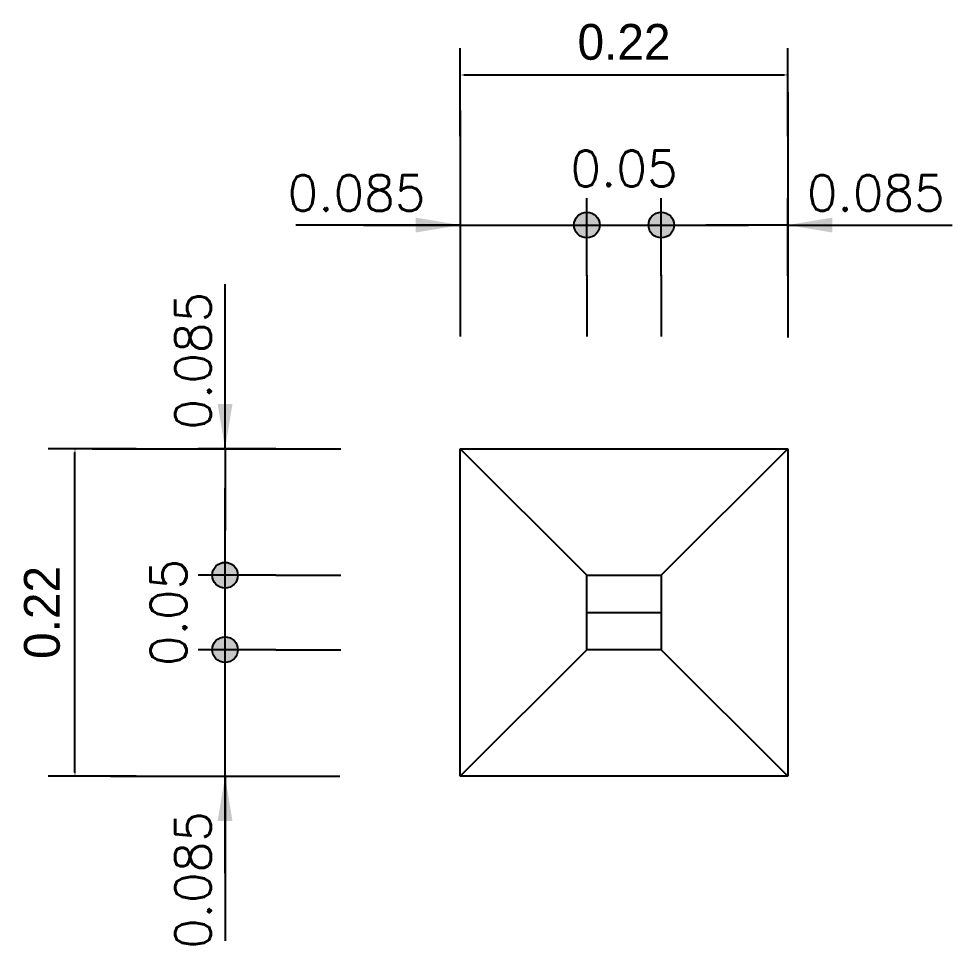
# Model space of a CAD drawing. Extents: x 441572.4 to 441613.3, y 1956475.2 to 1956498.4.
# Drawn here: x 441597.3 to 441597.927, y 1956497.614 to 1956498.236 of the extents above; entities that cross this region are included whole.
import ezdxf

# ---------------------------------------------------------------- set-up
doc = ezdxf.new("R2010")
doc.units = 0
for name, color, linetype in [('1-COL', 3, 'Continuous'), ('1-TXT', 3, 'Continuous'), ('DIM', 1, 'Continuous')]:
    doc.layers.add(name, color=color, linetype=linetype)
doc.styles.add('RID-TE', font='rid_te.shx')
doc.styles.add('ROMANS', font='ROMANS.shx')
doc.dimstyles.new('1-10', dxfattribs={"dimscale": 0.1, "dimtxt": 0.24, "dimasz": 0.3, "dimexe": 0.18, "dimexo": 0, "dimgap": 0.09, "dimtad": 1, "dimzin": 0, "dimdsep": 46, "dimtxsty": 'ROMANS', "dimcen": 0, "dimclrd": 1, "dimclre": 1, "dimclrt": 4, "dimaunit": 1, "dimadec": 0, "dimazin": 0, "dimtfac": 1, "dimtmove": 2, "dimatfit": 3, "dimfxl": 1, "dimtolj": 1, "dimtzin": 0, "dimarcsym": 0})

# ---------------------------------------------------------------- blocks, each defined once
blk = doc.blocks.new('*D57')
at = {"layer": 'Defpoints', "color": 0, "linetype": 'Continuous', "transparency": 16777216}
for p in [(441597.33786, 1956497.94698), (441597.37886, 1956497.94698), (441597.37886, 1956497.72698)]:
    blk.add_point(p, dxfattribs=at)
at = {"layer": 'DIM', "color": 1, "linetype": 'Continuous', "lineweight": -2, "transparency": 16777216}
for p, q in [((441597.37886, 1956497.94698), (441597.31986, 1956497.94698)), ((441597.33786, 1956497.72948), (441597.33786, 1956497.94448)), ((441597.37886, 1956497.72698), (441597.31986, 1956497.72698))]:
    blk.add_line(p, q, dxfattribs=at)
at = {"layer": 'DIM', "color": 1, "linetype": 'Continuous', "transparency": 16777216}
for points in [[(441597.33744, 1956497.94448), (441597.33827, 1956497.94448), (441597.33786, 1956497.94698)], [(441597.33744, 1956497.72948), (441597.33827, 1956497.72948), (441597.33786, 1956497.72698)]]:
    blk.add_solid(points, dxfattribs=at)
at = {"layer": 'DIM', "color": 3, "linetype": 'Continuous', "transparency": 16777216, "insert": (441597.31578, 1956497.83698), "char_height": 0.024, "attachment_point": 5, "rotation": 90, "style": 'RID-TE'}
blk.add_mtext('\\A1;0.22', dxfattribs=at)
blk = doc.blocks.new('*D62')
at = {"layer": 'Defpoints', "color": 0, "linetype": 'Continuous', "transparency": 16777216}
for p in [(441597.8167, 1956498.19802), (441597.5967, 1956498.15702), (441597.8167, 1956498.15702)]:
    blk.add_point(p, dxfattribs=at)
at = {"layer": 'DIM', "color": 1, "linetype": 'Continuous', "lineweight": -2, "transparency": 16777216}
for p, q in [((441597.5967, 1956498.15702), (441597.5967, 1956498.21602)), ((441597.8167, 1956498.15702), (441597.8167, 1956498.21602)), ((441597.5992, 1956498.19802), (441597.8142, 1956498.19802))]:
    blk.add_line(p, q, dxfattribs=at)
at = {"layer": 'DIM', "color": 1, "linetype": 'Continuous', "transparency": 16777216}
for points in [[(441597.5992, 1956498.19843), (441597.5992, 1956498.1976), (441597.5967, 1956498.19802)], [(441597.8142, 1956498.19843), (441597.8142, 1956498.1976), (441597.8167, 1956498.19802)]]:
    blk.add_solid(points, dxfattribs=at)
at = {"layer": 'DIM', "color": 3, "linetype": 'Continuous', "transparency": 16777216, "insert": (441597.7067, 1956498.22009), "char_height": 0.024, "attachment_point": 5, "style": 'RID-TE'}
blk.add_mtext('\\A1;0.22', dxfattribs=at)

msp = doc.modelspace()

# ---------------------------------------------------------------- hatches: boundary and pattern name
at = {"layer": '1-TXT'}
h = msp.add_hatch(color=1, dxfattribs=at)
h.paths.add_polyline_path([(441597.69033, 1956498.09721), (441597.6817, 1956498.09721), (441597.6817, 1956498.08858, 0.414214)])
h.paths.add_polyline_path([(441597.69033, 1956498.09721, 0.414214), (441597.6817, 1956498.10584), (441597.6817, 1956498.09721)])
h.paths.add_polyline_path([(441597.6817, 1956498.09721), (441597.6817, 1956498.10584, 0.414214), (441597.67307, 1956498.09721)])
h.paths.add_polyline_path([(441597.6817, 1956498.08858), (441597.6817, 1956498.09721), (441597.67307, 1956498.09721, 0.414214)])
h = msp.add_hatch(color=1, dxfattribs=at)
h.paths.add_polyline_path([(441597.74033, 1956498.09721), (441597.7317, 1956498.09721), (441597.7317, 1956498.08858, 0.414214)])
h.paths.add_polyline_path([(441597.74033, 1956498.09721, 0.414214), (441597.7317, 1956498.10584), (441597.7317, 1956498.09721)])
h.paths.add_polyline_path([(441597.7317, 1956498.09721), (441597.7317, 1956498.10584, 0.414214), (441597.72307, 1956498.09721)])
h.paths.add_polyline_path([(441597.7317, 1956498.08858), (441597.7317, 1956498.09721), (441597.72307, 1956498.09721, 0.414214)])
h = msp.add_hatch(color=1, dxfattribs=at)
h.paths.add_polyline_path([(441597.43867, 1956497.87061), (441597.43867, 1956497.86198), (441597.44729, 1956497.86198, 0.414214)])
h.paths.add_polyline_path([(441597.43867, 1956497.87061, 0.414214), (441597.43004, 1956497.86198), (441597.43867, 1956497.86198)])
h.paths.add_polyline_path([(441597.43867, 1956497.86198), (441597.43004, 1956497.86198, 0.414214), (441597.43867, 1956497.85335)])
h.paths.add_polyline_path([(441597.44729, 1956497.86198), (441597.43867, 1956497.86198), (441597.43867, 1956497.85335, 0.414214)])
h = msp.add_hatch(color=1, dxfattribs=at)
h.paths.add_polyline_path([(441597.43867, 1956497.82061), (441597.43867, 1956497.81198), (441597.44729, 1956497.81198, 0.414214)])
h.paths.add_polyline_path([(441597.43867, 1956497.82061, 0.414214), (441597.43004, 1956497.81198), (441597.43867, 1956497.81198)])
h.paths.add_polyline_path([(441597.43867, 1956497.81198), (441597.43004, 1956497.81198, 0.414214), (441597.43867, 1956497.80335)])
h.paths.add_polyline_path([(441597.44729, 1956497.81198), (441597.43867, 1956497.81198), (441597.43867, 1956497.80335, 0.414214)])

# ---------------------------------------------------------------- linework, layer by layer
at = {"layer": '1-COL', "color": 3, "linetype": 'Continuous'}
for p, q in [((441597.5967, 1956497.72698), (441597.5967, 1956497.94698)), ((441597.5967, 1956497.94698), (441597.8167, 1956497.94698)), ((441597.6817, 1956497.86198), (441597.5967, 1956497.94698)), ((441597.7317, 1956497.86198), (441597.8167, 1956497.94698)), ((441597.8167, 1956497.94698), (441597.8167, 1956497.72698)), ((441597.6817, 1956497.81198), (441597.5967, 1956497.72698)), ((441597.7317, 1956497.81198), (441597.8167, 1956497.72698)), ((441597.8167, 1956497.72698), (441597.5967, 1956497.72698))]:
    msp.add_line(p, q, dxfattribs=at)
msp.add_lwpolyline([(441597.6817, 1956497.86198), (441597.7317, 1956497.86198), (441597.7317, 1956497.81198), (441597.6817, 1956497.81198), (441597.6817, 1956497.86198)], dxfattribs=at)
at = {"layer": '1-TXT', "color": 1}
for p, q in [((441597.8167, 1956498.18652), (441597.8167, 1956498.06312)), ((441597.5967, 1956498.17419), (441597.5967, 1956498.06361)), ((441597.6817, 1956498.06312), (441597.6817, 1956498.11521)), ((441597.8167, 1956498.06312), (441597.8167, 1956498.11521)), ((441597.5967, 1956498.09721), (441597.48619, 1956498.09721)), ((441597.53157, 1956498.09721), (441597.79028, 1956498.09721)), ((441597.6817, 1956498.09721), (441597.7317, 1956498.09721)), ((441597.7117, 1956498.09721), (441597.7867, 1956498.09721)), ((441597.8167, 1956498.09721), (441597.92722, 1956498.09721)), ((441597.5967, 1956498.06361), (441597.5967, 1956498.02225)), ((441597.6817, 1956498.06361), (441597.6817, 1956498.02225)), ((441597.7317, 1956498.06361), (441597.7317, 1956498.02225)), ((441597.8167, 1956498.06312), (441597.8167, 1956498.02176)), ((441597.43867, 1956497.94698), (441597.43867, 1956498.0575)), ((441597.34936, 1956497.94698), (441597.47275, 1956497.94698)), ((441597.47275, 1956497.94698), (441597.42067, 1956497.94698)), ((441597.47275, 1956497.94698), (441597.51634, 1956497.94698)), ((441597.43867, 1956497.66184), (441597.43867, 1956497.92056)), ((441597.43867, 1956497.84198), (441597.43867, 1956497.91698)), ((441597.47275, 1956497.86198), (441597.51634, 1956497.86198)), ((441597.6817, 1956497.83698), (441597.7317, 1956497.83698)), ((441597.47275, 1956497.81198), (441597.42067, 1956497.81198)), ((441597.47275, 1956497.81198), (441597.51634, 1956497.81198)), ((441597.36168, 1956497.72698), (441597.47227, 1956497.72698)), ((441597.43867, 1956497.72698), (441597.43867, 1956497.61647)), ((441597.47227, 1956497.72698), (441597.51586, 1956497.72698))]:
    msp.add_line(p, q, dxfattribs=at)
for centre in [(441597.6817, 1956498.09721), (441597.7317, 1956498.09721), (441597.43867, 1956497.86198), (441597.43867, 1956497.81198)]:
    msp.add_circle(centre, 0.00863, dxfattribs=at)
for points in [[(441597.5667, 1956498.10221), (441597.5667, 1956498.09221), (441597.5967, 1956498.09721)], [(441597.8467, 1956498.10221), (441597.8467, 1956498.09221), (441597.8167, 1956498.09721)], [(441597.43367, 1956497.97698), (441597.44367, 1956497.97698), (441597.43867, 1956497.94698)], [(441597.43367, 1956497.69698), (441597.44367, 1956497.69698), (441597.43867, 1956497.72698)]]:
    msp.add_solid(points, dxfattribs=at)
at = {"layer": 'DIM', "color": 1, "linetype": 'Continuous'}
for p, q in [((441597.7317, 1956498.06312), (441597.7317, 1956498.11521)), ((441597.8167, 1956498.06312), (441597.8167, 1956498.11521)), ((441597.8167, 1956498.09721), (441597.7617, 1956498.09721)), ((441597.47275, 1956497.94698), (441597.42067, 1956497.94698)), ((441597.43867, 1956497.94698), (441597.43867, 1956497.89198)), ((441597.47275, 1956497.86198), (441597.42067, 1956497.86198))]:
    msp.add_line(p, q, dxfattribs=at)

# ---------------------------------------------------------------- texts
at = {"layer": '1-TXT', "color": 4, "char_height": 0.024, "attachment_point": 5, "style": 'ROMANS'}
for insert, rotation in [((441597.7067, 1956498.13519), 0), ((441597.40068, 1956497.83698), 90)]:
    msp.add_mtext('\\A1;0.05', dxfattribs=dict(at, insert=insert, rotation=rotation))
at = {"layer": 'DIM', "color": 3, "linetype": 'Continuous', "char_height": 0.024, "attachment_point": 5, "style": 'ROMANS'}
for insert, rotation in [((441597.52698, 1956498.11866), 0), ((441597.8758, 1956498.11866), 0), ((441597.41721, 1956498.00608), 90), ((441597.41721, 1956497.65726), 90)]:
    msp.add_mtext('\\A1;0.085', dxfattribs=dict(at, insert=insert, rotation=rotation))

# ---------------------------------------------------------------- dimensions: what is measured, and where the dimension line sits
at = {"layer": 'DIM', "color": 1, "linetype": 'Continuous'}
for base, p1, p2, angle, picture, middle in [((441597.8167, 1956498.19802), (441597.5967, 1956498.15702), (441597.8167, 1956498.15702), 0, '*D62', (441597.7067, 1956498.22009)), ((441597.33786, 1956497.94698), (441597.37886, 1956497.72698), (441597.37886, 1956497.94698), 90, '*D57', (441597.31578, 1956497.83698))]:
    dim = msp.add_linear_dim(base=base, p1=p1, p2=p2, angle=angle, dimstyle='1-10', override={"dimasz": 0.025, "dimtxsty": 'RID-TE', "dimclrt": 3}, dxfattribs=at)
    dim.commit()
    dim.dimension.update_dxf_attribs({"geometry": picture, "text_midpoint": middle})

doc.saveas('drawing.dxf')
